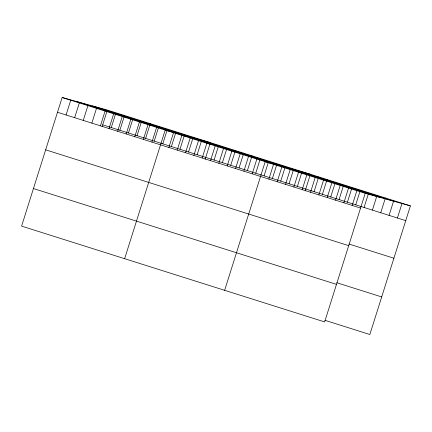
<?xml version="1.0" encoding="UTF-8"?>
<svg xmlns="http://www.w3.org/2000/svg" width="432" height="432" viewBox="0 0 432 432"><rect width="100%" height="100%" fill="white"/><g stroke="black" fill="none" stroke-linecap="round" stroke-linejoin="round"><path stroke-width="0.65" d="M410.4 205.88L107.352 110.063L62.154 97.497L21.6 226.12L324.648 321.937L365.202 193.315L410.4 205.88L369.846 334.503L324.972 320.317M66.085 114.977L70.74 100.208M74.671 117.693L79.326 102.924M83.257 120.404L87.912 105.64M91.843 123.12L96.498 108.356M100.429 125.836L105.084 111.067M102.103 126.711L106.947 111.348M109.015 128.552L113.67 113.783M111.283 127.543L115.533 114.064M117.601 131.263L122.261 116.5M119.869 130.259L124.524 115.495M126.187 133.979L130.847 119.216M128.455 132.975L133.11 118.211M134.779 136.696L139.433 121.927M137.041 135.691L141.291 122.207M143.365 139.412L148.019 124.643M145.627 138.402L150.282 123.638M151.951 142.123L156.605 127.359M154.213 141.118L158.873 126.355M124.637 258.698L165.191 130.075L210.389 142.641M162.799 143.834L167.054 130.351M168.869 147.474L173.524 132.71M171.391 146.551L175.64 133.067M177.201 150.109L181.856 135.346M179.977 149.261L184.226 135.783M185.539 152.744L190.193 137.981M188.563 151.978L193.217 137.214M193.871 155.38L198.526 140.616M197.149 154.694L201.398 141.21M202.203 158.015L206.858 143.246M205.141 159.284L209.984 143.926M210.535 160.65L215.195 145.881M214.067 160.045L218.317 146.561M218.873 163.285L223.528 148.516M222.399 162.68L226.654 149.197M227.205 165.92L231.86 151.151M230.737 165.31L235.391 150.547M235.537 168.556L240.197 153.787M239.069 167.945L243.724 153.182M243.875 171.191L248.53 156.422M247.401 170.581L252.056 155.817M252.207 173.826L256.862 159.057M255.739 173.216L259.988 159.737M224.64 290.315L265.194 161.692L310.392 174.263M264.071 175.851L268.321 162.373M268.877 179.091L273.532 164.327M272.403 178.486L276.653 165.008M277.209 181.726L281.864 166.963M280.735 181.121L284.99 167.643M285.541 184.361L290.196 169.598M289.073 183.757L293.323 170.278M293.873 186.997L298.534 172.233M297.405 186.392L301.655 172.913M302.211 189.632L306.866 174.868M305.149 190.906L309.987 175.549M310.543 192.267L315.198 177.503M314.075 191.662L318.73 176.899M318.875 194.902L323.53 180.139M322.407 194.297L327.062 179.534M327.213 197.537L331.868 182.774M330.739 196.933L335.394 182.169M335.545 200.173L340.2 185.409M339.071 199.568L343.327 186.084M343.877 202.808L348.532 188.044M347.409 202.203L351.659 188.719M352.215 205.443L356.87 190.679M355.741 204.838L359.991 191.354M364.073 207.473L368.329 193.99M372.411 210.109L377.066 195.34M380.743 212.744L385.398 197.975M389.075 215.379L393.73 200.61M397.413 218.014L402.068 203.245M92.437 105.916L395.485 201.733M77.069 101.644L380.117 197.462M62.154 97.497L365.202 193.315M102.697 124.832L405.745 220.649M57.499 112.261L360.547 208.078M349.024 244.031L393.898 258.223M45.652 149.834L348.7 245.651M336.82 282.744L381.694 296.93M33.448 188.546L336.496 284.364"/></g></svg>
